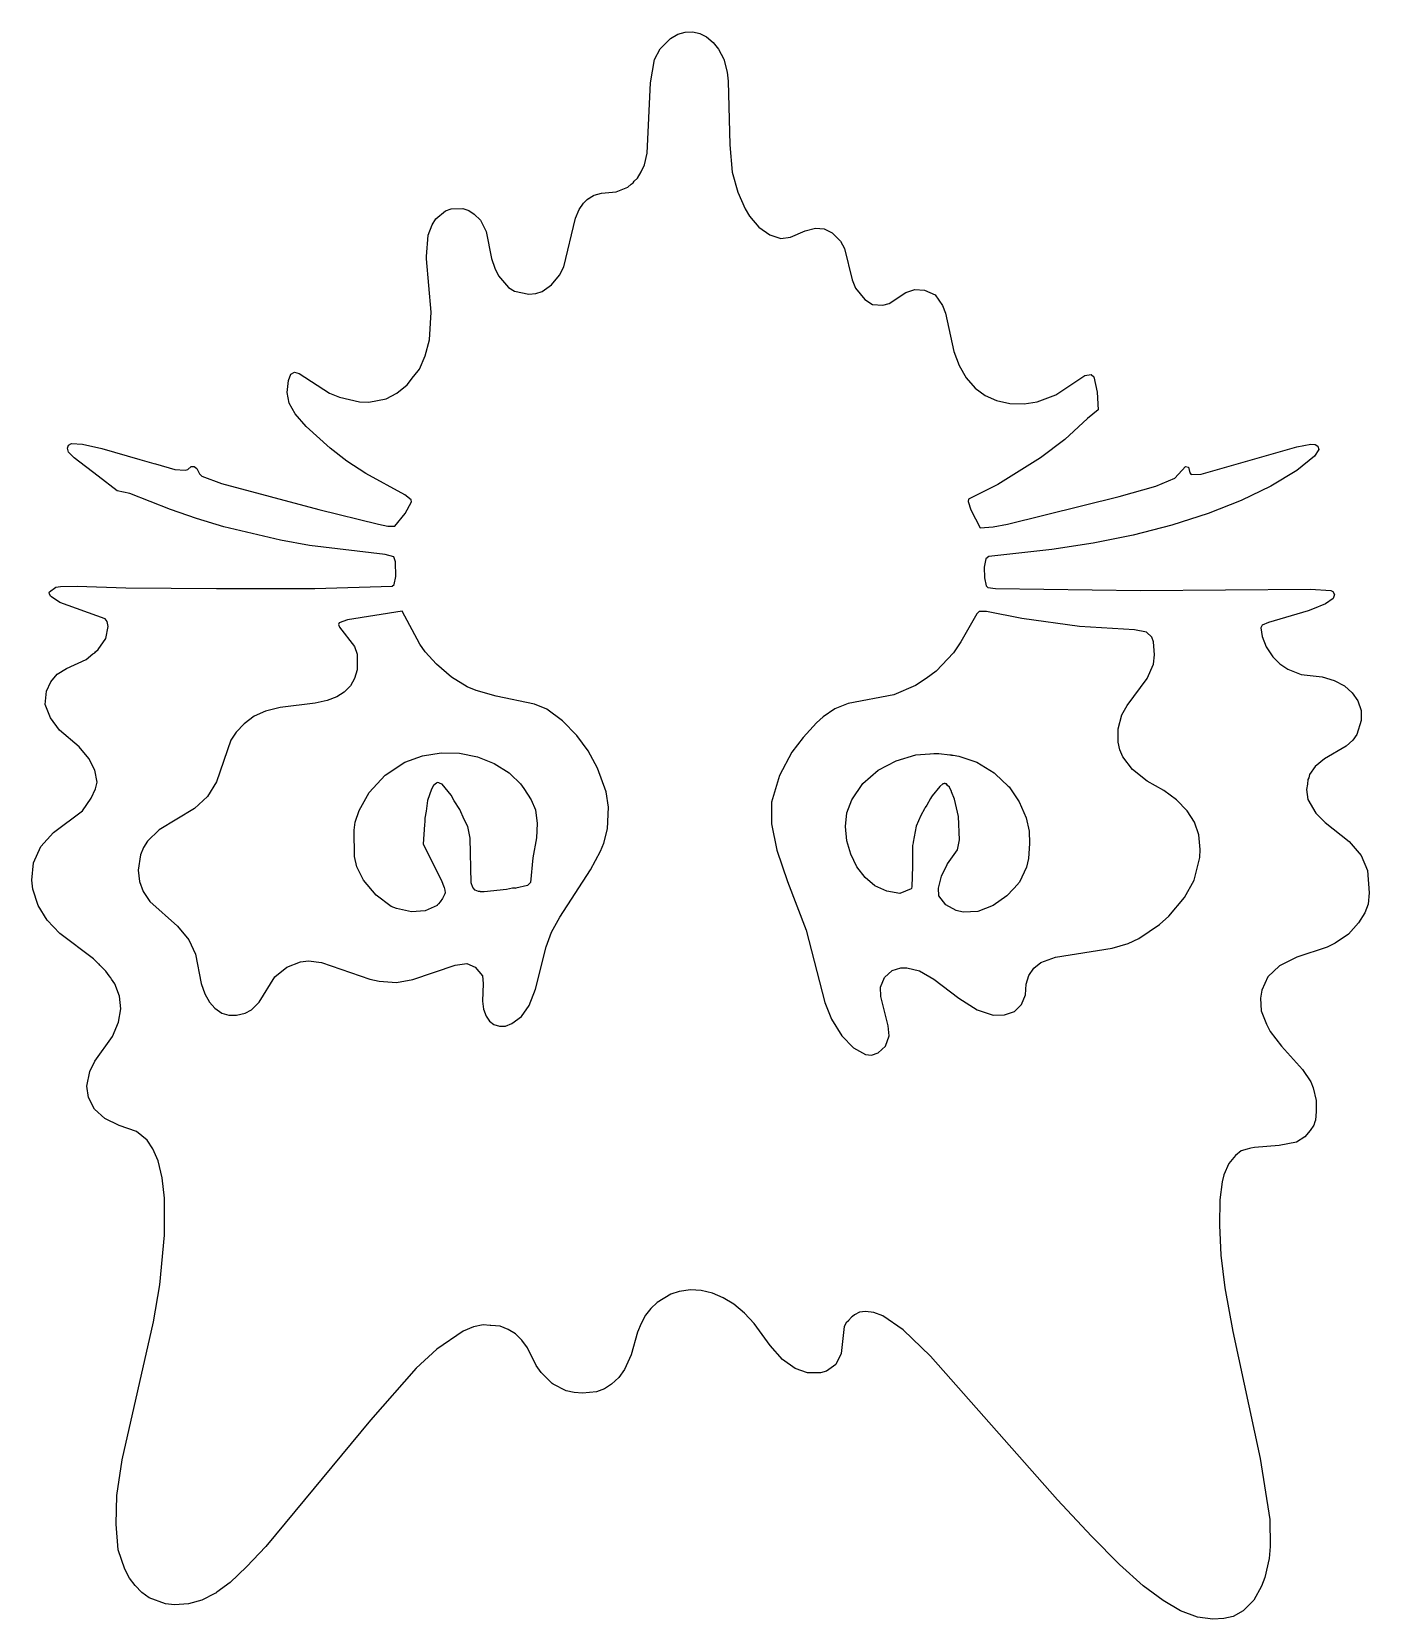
# Model space of a CAD drawing. Header units: millimetres. Extents: x 25 to 251, y 17 to 286.
import ezdxf

# ---------------------------------------------------------------- set-up
doc = ezdxf.new("R2010")
doc.units = ezdxf.units.MM
doc.layers.add('CUT', color=7, linetype='CONTINUOUS')

msp = doc.modelspace()

# ---------------------------------------------------------------- linework, layer by layer
at = {"layer": 'CUT'}
for points in [[(31.4876, 215.9867), (33.3353, 215.9136), (36.59, 215.1652), (43.0244, 213.3231), (45.3879, 212.6303), (45.656, 212.5697), (48.9371, 211.6303), (50.678, 211.4837), (51.1275, 211.6049), (51.7254, 212.1292), (52.1911, 212.1499), (52.6593, 211.7758), (53.1106, 210.8735), (53.5271, 210.5015), (56.8541, 209.2318), (73.2798, 204.8369), (83.3866, 202.3759), (84.9581, 202.043), (86.1295, 202.0233), (87.8914, 204.1637), (88.9385, 206.1378), (88.9104, 206.5147), (87.8187, 207.3227), (81.248, 210.9614), (78.0168, 213.0279), (75.1685, 215.2024), (71.1605, 218.8746), (69.2722, 221.0322), (68.2389, 222.8517), (67.9374, 224.6382), (68.1673, 226.6838), (68.5208, 227.7338), (69.1825, 228.073), (69.979, 227.8378), (75.0979, 224.5001), (76.7456, 223.8434), (80.1347, 223.0755), (81.7508, 223.0073), (84.6703, 223.5515), (86.4623, 224.5393), (88.1833, 225.934), (89.3029, 227.3541), (89.3195, 227.3742), (89.3221, 227.3784), (90.2753, 228.5875), (91.2577, 230.8169), (91.9925, 233.5488), (92.2473, 238.2348), (91.489, 247.2448), (91.4866, 247.3031), (91.4849, 247.3442), (91.4822, 247.4119), (91.4731, 247.6382), (91.777, 251.2028), (92.4486, 252.9929), (93.0788, 253.9817), (94.6814, 255.3237), (95.6209, 255.6857), (97.6189, 255.7412), (98.6053, 255.3967), (99.537, 254.7972), (100.5935, 253.7344), (101.5882, 251.8457), (102.4778, 247.2886), (103.0069, 245.6625), (103.6364, 244.3441), (105.3146, 242.3875), (106.3611, 241.7632), (108.763, 241.2765), (109.9757, 241.3887), (111.0249, 241.7268), (112.5894, 242.8092), (113.97, 244.4363), (114.6644, 245.8536), (116.6761, 254.1197), (117.256, 255.5513), (117.9902, 256.6333), (118.6254, 257.2403), (118.8842, 257.4054), (118.9005, 257.4158), (119.1588, 257.5805), (119.7153, 257.9353), (119.8362, 258.003), (121.0277, 258.3105), (123.5567, 258.5438), (125.4992, 259.3061), (126.0535, 259.8297), (126.4042, 260.0914), (126.6022, 260.3481), (127.1261, 260.8429), (127.7584, 261.9074), (128.3146, 263.1294), (128.793, 265.0838), (129.3494, 276.9874), (130.0245, 280.9275), (130.9737, 282.7068), (132.731, 284.4641), (133.9473, 285.1769), (135.197, 285.5301), (136.4912, 285.5987), (137.6585, 285.2957), (138.821, 284.7138), (139.9009, 283.7895), (140.8387, 282.6287), (141.7299, 280.9388), (142.3037, 278.7761), (142.4607, 277.2717), (142.7593, 266.488), (143.1676, 261.8566), (144.1226, 258.479), (145.3359, 255.6431), (146.0558, 254.4332), (147.6688, 252.573), (149.5195, 251.2921), (151.3555, 250.6672), (153.0126, 250.8791), (155.4928, 251.9663), (157.1987, 252.423), (158.6756, 252.3011), (160.028, 251.6096), (161.4234, 250.186), (162.1266, 248.9447), (163.4414, 243.6659), (163.998, 242.2599), (165.5783, 240.3639), (166.8411, 239.5304), (168.5773, 239.4093), (169.6753, 239.6534), (172.4719, 241.5546), (174.0389, 242.0143), (175.656, 241.9308), (177.4262, 241.1159), (178.7067, 239.3101), (179.2077, 238.0126), (180.6076, 231.5828), (181.5188, 229.1812), (182.7094, 227.1221), (184.2261, 225.3808), (185.9072, 224.1318), (187.8007, 223.2718), (190.072, 222.7774), (192.488, 222.7076), (194.6703, 223.0383), (197.8708, 224.2219), (202.7403, 227.5295), (203.8443, 227.697), (204.2842, 227.3048), (204.8399, 224.6838), (205.0007, 221.6983), (203.1879, 220.2597), (199.3873, 216.6835), (195.2371, 213.5807), (188.0324, 209.0637), (183.0828, 206.5865), (183.029, 206.2212), (183.4891, 204.7745), (185.0338, 201.7532), (187.2758, 201.8995), (189.693, 202.3762), (208.5218, 207.074), (214.7648, 208.8203), (217.9774, 210.1478), (219.7696, 212.1504), (220.2806, 212.0167), (220.4801, 211.0667), (220.7435, 210.784), (222.4176, 210.8397), (238.5508, 215.4294), (240.945, 215.9178), (241.6785, 215.8335), (242.1157, 215.5423), (242.2707, 215.0093), (241.5657, 213.8565), (238.5875, 211.4463), (234.2054, 208.8265), (229.1582, 206.3976), (223.5779, 204.2027), (217.4259, 202.2145), (210.9274, 200.5344), (204.151, 199.1568), (197.1463, 198.0707), (186.4992, 196.9158), (186.0034, 196.5342), (185.7514, 195.1133), (185.7907, 193.3289), (186.0502, 191.9416), (186.3363, 191.6677), (187.6623, 191.5331), (212.1566, 191.1596), (240.9149, 191.3831), (244.3182, 191.1515), (244.6508, 190.9703), (244.9165, 190.4829), (244.6998, 189.8059), (243.4456, 188.9408), (241.2311, 188.029), (240.5195, 187.7504), (233.7622, 185.7837), (232.7405, 185.3313), (232.5117, 184.8482), (232.6946, 183.4125), (233.4096, 181.6624), (234.5131, 179.9316), (235.7268, 178.7592), (237.08, 177.8855), (239.2988, 176.9914), (242.8857, 176.5757), (244.8903, 175.9558), (246.612, 175.0657), (247.9285, 173.8966), (248.8967, 172.4991), (249.4359, 170.9085), (249.4743, 169.2246), (248.6913, 166.8051), (248.0165, 165.8677), (246.9103, 164.8787), (243.2479, 162.7099), (241.6831, 161.4296), (240.7167, 160.0496), (240.5989, 159.4832), (240.4523, 159.2347), (240.3799, 158.43), (240.1944, 157.5374), (240.4563, 155.8495), (241.7657, 153.5177), (243.3703, 151.947), (247.4133, 148.7572), (249.4429, 146.3855), (250.5122, 143.8651), (250.8178, 140.0502), (250.6268, 138.1365), (250.093, 136.6804), (249.0103, 134.9781), (247.2965, 133.0777), (245.0556, 131.5501), (243.6907, 130.9028), (238.5818, 129.1711), (235.6593, 127.7448), (233.7024, 125.8963), (232.6545, 123.6203), (232.4351, 122.2461), (232.5758, 120.1367), (233.4265, 117.868), (234.0952, 116.6492), (235.9908, 114.1711), (239.5573, 110.2247), (240.9366, 108.1377), (241.3625, 107.1408), (241.828, 104.9978), (241.8688, 103.0999), (241.7264, 101.6595), (241.6295, 101.3435), (241.4234, 100.8114), (240.8187, 99.9006), (239.9108, 98.8078), (238.5327, 97.9223), (235.5705, 97.3597), (231.449, 97.0584), (230.8263, 96.8946), (230.5606, 96.8821), (230.1702, 96.722), (229.1922, 96.4646), (228.1853, 95.6575), (227.1093, 94.3271), (226.2451, 92.4242), (225.9402, 91.212), (225.5753, 88.1806), (225.5, 83.8825), (225.7236, 78.8284), (226.391, 73.3414), (227.7707, 65.9201), (232.3947, 44.4773), (234.0013, 34.152), (234.0742, 29.6096), (233.8845, 27.5773), (233.1758, 24.3695), (232.629, 22.8894), (231.2902, 20.5463), (229.5136, 18.7243), (227.816, 17.7618), (226.2252, 17.4184), (224.394, 17.3031), (221.7787, 17.6768), (218.938, 18.715), (215.9705, 20.446), (212.6015, 22.9562), (208.6054, 26.5425), (203.8667, 31.3188), (198.1282, 37.5045), (176.6832, 61.746), (172.0591, 66.2229), (168.5853, 68.6069), (167.1001, 69.1334), (165.6937, 69.3171), (164.6475, 69.2132), (163.7975, 68.7422), (163.4923, 68.4451), (163.3283, 68.3493), (162.792, 67.7792), (162.7821, 67.7535), (162.3999, 67.3813), (162.0686, 66.7845), (161.5867, 62.2293), (160.6882, 60.3813), (159.1082, 59.2175), (158.0957, 58.9511), (155.8947, 58.9541), (153.7647, 59.6725), (151.6613, 61.1921), (149.5739, 63.575), (146.833, 67.2866), (145.2057, 69.0224), (143.3978, 70.5284), (141.6197, 71.6517), (139.7891, 72.4205), (137.9236, 72.8594), (136.1067, 72.9678), (134.1646, 72.6769), (132.7512, 72.2265), (130.4427, 70.8417), (129.4074, 69.8144), (128.4812, 68.6669), (127.741, 67.2973), (127.1168, 65.8213), (126.0754, 61.9941), (124.9318, 59.4884), (123.9602, 58.1804), (122.7663, 57.0231), (121.5785, 56.219), (120.2291, 55.7454), (117.8418, 55.5215), (116.4239, 55.6391), (115.0794, 55.9145), (112.8786, 57.0366), (112.7343, 57.1277), (110.8475, 59.0186), (110.0259, 60.2153), (108.5355, 63.1917), (107.6052, 64.4464), (106.5337, 65.5201), (105.2743, 66.2953), (103.953, 66.8326), (102.353, 66.949), (102.3044, 66.9605), (102.2426, 66.957), (101.0665, 67.0426), (99.3943, 66.7044), (97.699, 65.9789), (93.2407, 62.956), (89.7417, 59.7539), (82.0073, 50.9408), (64.332, 29.5738), (61.0822, 26.1365), (58.2811, 23.5271), (56.0642, 21.8825), (56.0031, 21.8412), (55.8925, 21.7664), (55.8511, 21.7383), (55.7173, 21.6478), (53.5025, 20.5229), (51.2248, 19.915), (48.9113, 19.7254), (47.3506, 19.8859), (44.6152, 20.9351), (43.3646, 21.829), (42.2454, 22.9891), (41.2728, 24.2628), (40.485, 25.7609), (39.3826, 29.0165), (39.0013, 33.3922), (39.1147, 38.2419), (40.0136, 44.2292), (45.3426, 67.5569), (46.422, 73.8075), (47.2041, 82.2168), (47.2033, 88.4744), (46.7945, 91.921), (46.1008, 94.7699), (45.2234, 96.824), (44.2857, 98.2727), (42.4887, 99.7413), (39.5295, 100.7366), (37.1043, 101.9181), (35.3913, 103.4841), (34.3422, 105.4851), (34.0438, 107.3746), (34.5516, 109.8697), (35.4258, 111.6112), (38.3925, 115.8048), (39.4275, 118.1935), (39.8139, 120.4585), (39.5933, 122.5973), (38.7812, 124.6852), (38.2343, 125.4841), (38.119, 125.7308), (37.8645, 126.0243), (37.2974, 126.8526), (36.2641, 127.8693), (36.1426, 128.0093), (36.0514, 128.0786), (35.181, 128.9351), (29.5064, 133.1953), (27.3534, 135.4567), (25.8672, 137.9232), (24.9437, 140.7031), (24.7576, 142.2207), (25.0573, 145.1448), (26.321, 147.8811), (28.4318, 150.2926), (33.3354, 153.9377), (34.7859, 156.0518), (35.5154, 157.6275), (35.7869, 158.7919), (35.4316, 160.7788), (34.3982, 162.8021), (32.787, 164.736), (29.4491, 167.5538), (27.9118, 169.6666), (27.0358, 171.9254), (27.2591, 174.1666), (27.9901, 175.7204), (29.0276, 177.0268), (30.6094, 178.0063), (33.9781, 179.4833), (35.1072, 180.4456), (35.3958, 180.6433), (35.5316, 180.8074), (35.9935, 181.201), (37.2536, 183.0592), (37.6558, 185.0928), (37.5133, 185.9334), (37.179, 186.4011), (29.5206, 189.1537), (28.0782, 190.1047), (27.9526, 190.2047), (27.7429, 190.5939), (27.7065, 190.698), (27.7101, 190.73), (27.7151, 190.7748), (27.7227, 190.8423), (27.7362, 190.9627), (28.8153, 191.7282), (29.6341, 191.8308), (32.4324, 191.897), (40.6802, 191.6442), (55.9992, 191.4951), (72.5908, 191.5325), (85.6816, 191.911), (86.0377, 192.2024), (86.2828, 193.5178), (86.2114, 195.9915), (85.9522, 196.8638), (84.475, 197.2536), (71.7076, 198.7801), (66.8125, 199.6765), (57.2152, 201.9539), (52.6053, 203.3406), (48.2325, 204.836), (41.3319, 207.5454), (39.2138, 207.9849), (35.9736, 210.4778), (35.9722, 210.4795), (35.9645, 210.4848), (31.9069, 213.6065), (30.9934, 214.5593), (30.7768, 215.2245), (30.9702, 215.7014)], [(59.3207, 167.2194), (58.3783, 165.8699), (55.9815, 158.8455), (54.4499, 156.35), (52.2652, 154.3232), (46.3054, 150.7438), (44.3366, 148.8125), (43.6455, 147.7313), (43.1481, 146.5101), (42.7565, 143.922), (42.9744, 141.9982), (43.6146, 140.2841), (44.7365, 138.599), (49.3721, 134.4122), (51.3331, 132.1457), (52.4464, 129.717), (53.4066, 124.7651), (53.9989, 123.02), (54.7986, 121.6029), (55.6986, 120.5613), (56.8946, 119.7539), (58.0673, 119.3837), (59.3638, 119.3845), (60.8088, 119.7446), (61.882, 120.2808), (63.2127, 121.5781), (65.8467, 125.8897), (67.8818, 127.5304), (70.1985, 128.4376), (71.5388, 128.5897), (73.7475, 128.2899), (81.8752, 125.4949), (83.4938, 125.1562), (86.3893, 124.9383), (89.1753, 125.4182), (96.3141, 127.8729), (98.3098, 128.1067), (99.7217, 127.4996), (100.9408, 126.0386), (101.072, 124.7634), (100.9243, 121.7856), (101.0983, 120.4192), (101.5363, 119.2288), (102.1129, 118.3784), (102.8749, 117.8106), (103.8149, 117.5215), (104.8214, 117.5632), (105.897, 117.964), (107.5212, 119.1689), (108.8377, 121.0413), (109.8969, 123.7875), (111.6872, 130.9474), (112.5949, 133.3992), (113.9846, 135.9515), (119.2055, 143.9703), (120.8933, 147.0884), (121.4222, 148.4458), (122.0444, 150.9108), (122.2608, 154.5231), (121.8161, 157.1247), (120.3871, 161.1562), (118.8202, 164.0667), (116.8827, 166.662), (114.4565, 169.126), (111.8095, 171.0864), (109.7538, 171.9473), (103.2566, 173.2821), (99.8964, 174.2529), (98.3513, 174.8737), (95.7124, 176.4992), (93.1756, 178.7378), (91.276, 180.7924), (90.3299, 182.1219), (87.3924, 187.6553), (78.1028, 186.2212), (76.7246, 185.714), (76.5826, 185.3964), (76.7632, 184.9828), (79.2842, 181.6842), (79.7771, 180.3928), (79.7397, 177.7419), (79.3159, 176.2789), (78.6244, 175.0474), (77.5824, 173.9733), (76.3029, 173.1848), (74.6923, 172.5839), (72.6832, 172.1187), (66.7604, 171.3731), (64.2467, 170.7908), (62.3575, 169.9235), (60.6846, 168.6235)], [(190.8782, 120.0355), (192.0601, 121.187), (192.6904, 122.8162), (192.8554, 124.6634), (193.2807, 126.0823), (194.14, 127.3312), (195.3363, 128.2965), (197.8062, 129.2231), (207.3541, 130.7151), (210.0789, 131.5296), (211.886, 132.3803), (215.3519, 134.7073), (216.941, 136.115), (219.5956, 139.2916), (221.2085, 142.2325), (222.1907, 146.0499), (222.2665, 147.413), (222.0152, 149.8922), (221.2935, 152.006), (220.0562, 153.9083), (218.2272, 155.7766), (216.0835, 157.3754), (213.2935, 158.9624), (210.793, 160.9024), (209.1675, 163.0634), (208.6685, 164.2548), (208.4047, 165.5284), (208.3632, 167.788), (208.9853, 170.1699), (209.8853, 171.7065), (213.2627, 176.2692), (214.3249, 178.7422), (214.5486, 180.3102), (214.3669, 182.5013), (214.0795, 183.2862), (213.1696, 184.1035), (211.1165, 184.4954), (201.8726, 185.0963), (192.1039, 186.4386), (186.1023, 187.5984), (184.8891, 187.6284), (184.4851, 187.2379), (181.8121, 182.4897), (180.5431, 180.6467), (177.6028, 177.5575), (175.9421, 176.2707), (174.1349, 175.1183), (170.4412, 173.5514), (162.7581, 172.0564), (160.4812, 171.1589), (158.5084, 169.7951), (157.4152, 168.7797), (155.1164, 166.3313), (153.2317, 163.8528), (151.127, 159.8949), (149.8061, 155.4145), (149.8087, 151.719), (150.6977, 147.286), (152.4746, 141.9931), (155.6498, 133.7738), (158.825, 121.5245), (159.9178, 118.7203), (161.6684, 115.9263), (163.6306, 113.894), (165.7, 112.774), (166.688, 112.6431), (167.8364, 113.0357), (169.0567, 114.1431), (169.6529, 115.895), (169.5045, 117.6191), (168.2795, 122.5582), (168.2049, 124.1213), (168.876, 125.7772), (170.18, 126.9242), (171.6356, 127.3888), (172.6621, 127.3983), (174.7802, 126.8683), (177.2516, 125.5058), (181.4574, 122.2793), (184.5665, 120.3024), (187.2578, 119.422), (189.1527, 119.427)], [(97.0752, 163.6771), (100.096, 163.0728), (102.9291, 161.9396), (105.4296, 160.3716), (105.5012, 160.3068), (105.5174, 160.2921), (105.5738, 160.2409), (105.6201, 160.199), (107.3765, 158.5048), (107.3765, 158.5047), (107.3772, 158.5037), (107.3896, 158.487), (107.9555, 157.7212), (109.1823, 155.7935), (109.8919, 154.1133), (110.2067, 151.7708), (110.0955, 149.3598), (109.4262, 145.9642), (109.0292, 141.8142), (108.5535, 141.2882), (106.5699, 140.8393), (106.4906, 140.8304), (106.4779, 140.8425), (105.987, 140.869), (104.9831, 140.6613), (101.2145, 140.2388), (100.8089, 140.2404), (100.6044, 140.2656), (100.5429, 140.2732), (100.3929, 140.2917), (100.2471, 140.3097), (99.7179, 140.5392), (99.3276, 140.9747), (99.034, 141.7448), (98.8854, 149.3025), (98.4581, 151.2816), (97.8274, 152.4846), (97.091, 154.1327), (96.1763, 155.6336), (95.6669, 156.6053), (94.1275, 158.4382), (93.7632, 158.5548), (93.5871, 158.6881), (93.5153, 158.6342), (93.3009, 158.7029), (93.2059, 158.6298), (93.1996, 158.6302), (93.1826, 158.6118), (92.6695, 158.217), (92.3067, 157.6179), (91.6666, 155.6738), (91.4219, 153.8767), (91.1885, 152.717), (91.1744, 152.0582), (91.1166, 151.6338), (90.9384, 148.2862), (93.932, 142.2945), (94.4888, 140.996), (94.574, 140.5268), (94.6213, 140.0563), (94.5911, 139.9263), (94.1937, 139.089), (93.7595, 138.5405), (93.4967, 138.2084), (93.4499, 138.1493), (93.3018, 137.9621), (93.2569, 137.9189), (91.2548, 137.0316), (88.9197, 136.8853), (86.4133, 137.409), (85.5299, 137.7891), (82.9467, 139.6726), (80.841, 142.2295), (79.7271, 144.4593), (79.3082, 146.2365), (79.2732, 150.6634), (79.4301, 152.0421), (80.0787, 153.9787), (81.7841, 157.04), (84.4811, 159.9615), (87.8388, 162.1554), (90.8146, 163.2519), (93.9419, 163.7525)], [(179.4987, 144.8951), (179.5454, 144.9668), (181.2334, 147.3361), (181.5868, 149.025), (181.3677, 152.9696), (180.7458, 155.875), (180.1949, 157.1676), (180.1936, 157.1723), (180.1916, 157.1754), (179.8782, 157.9108), (179.5087, 158.2343), (179.3434, 158.4906), (179.1995, 158.5049), (179.1505, 158.5477), (178.9918, 158.5256), (178.9606, 158.5287), (178.9495, 158.5197), (178.7513, 158.492), (178.2487, 158.0653), (176.9418, 156.4625), (176.8443, 156.2951), (176.8335, 156.2828), (176.673, 156.0011), (176.0153, 154.8722), (175.7614, 154.5036), (175.658, 154.2589), (175.0006, 153.1303), (174.2489, 151.3249), (173.7061, 148.6553), (173.7037, 148.5461), (173.5934, 148.0872), (173.6137, 144.6029), (173.5329, 141.0586), (173.4394, 140.832), (173.4251, 140.7975), (173.4124, 140.7667), (173.3961, 140.7273), (171.5031, 139.9416), (169.2775, 140.3254), (167.2654, 141.2638), (165.615, 142.6541), (164.2262, 144.4529), (163.1823, 146.605), (162.538, 148.8792), (162.3106, 151.2687), (162.5379, 153.5824), (163.346, 155.7762), (165.25, 158.5407), (167.8114, 160.8061), (170.8357, 162.3946), (174.1582, 163.3762), (176.5466, 163.5839), (176.6095, 163.5857), (177.2391, 163.6042), (177.3873, 163.6085), (178.0577, 163.6282), (179.9473, 163.4056), (180.1797, 163.3672), (180.2077, 163.3625), (180.4664, 163.3198), (181.4471, 163.1577), (184.5024, 162.1487), (187.4384, 160.3343), (187.4418, 160.3317), (187.462, 160.3159), (187.4707, 160.3091), (187.6187, 160.1934), (189.8018, 158.1095), (189.9357, 157.9614), (191.6663, 155.4468), (192.8249, 152.7525), (193.3406, 150.4825), (193.3952, 148.3891), (193.2148, 145.8873), (192.9077, 144.4087), (191.6759, 141.8939), (190.8048, 140.8809), (190.7554, 140.8283), (190.4968, 140.5525), (189.7427, 139.7488), (189.5501, 139.5435), (187.2777, 137.9148), (184.6857, 136.9245), (182.1815, 136.8069), (180.9887, 137.0805), (179.2276, 138.0266), (178.0882, 139.5508), (178.0116, 140.8676), (178.5426, 142.914), (179.4938, 144.8876), (179.4941, 144.8879), (179.4948, 144.8891)]]:
    msp.add_lwpolyline(points, close=True, dxfattribs=at)

doc.saveas('drawing.dxf')
